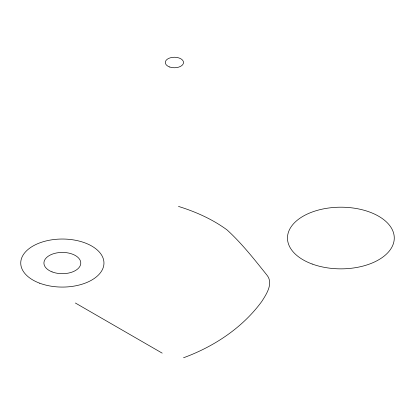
<?xml version="1.0" encoding="UTF-8"?>
<svg xmlns="http://www.w3.org/2000/svg" width="415" height="415" viewBox="0 0 415 415"><rect width="100%" height="100%" fill="white"/><g stroke="black" fill="none" stroke-linecap="round" stroke-linejoin="round"><path stroke-width="0.62" d="M183.549 357.756C214.026 346.587 242.495 327.824 261.803 301.42C266.44 294.147 273.667 283.414 266.938 275.119C254.395 259.463 241.867 243.413 226.984 229.863C212.423 219.198 195.652 211.733 178.46 206.416M75.374 303.012L162.187 353.134M312.168 264.023A53.395 30.829 0 0 0 394.219 239.382A53.395 30.829 0 0 0 316.235 210.675A53.395 30.829 0 0 0 312.168 264.023M169.776 67.033A9.109 5.26 0 0 0 183.513 62.546A9.109 5.26 0 0 0 169.911 57.924A9.109 5.26 0 0 0 169.776 67.033M52.041 271.872A18.426 10.64 0 0 0 80.733 263.8A18.426 10.64 0 0 0 54.277 253.492A18.426 10.64 0 0 0 52.041 271.872M39.669 283.196A41.609 24.023 0 0 0 103.9 264.324A41.609 24.023 0 0 0 43.482 241.644A41.609 24.023 0 0 0 39.669 283.196"/></g></svg>
